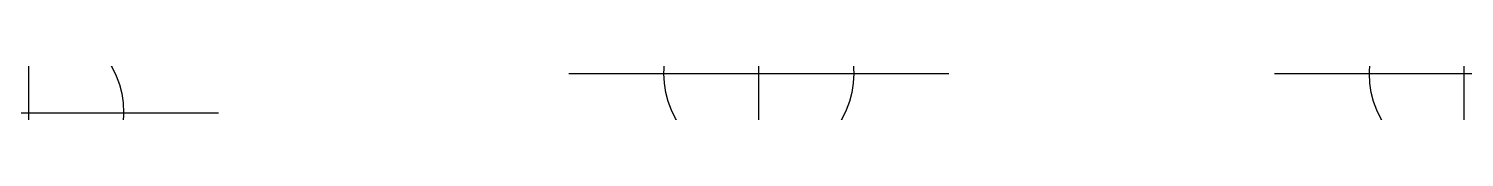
# Model space of a CAD drawing. Header units: inches. Extents: x 10.65 to 18.21, y 8.98 to 9.19.
import ezdxf

# ---------------------------------------------------------------- set-up
doc = ezdxf.new("R2010")
doc.units = ezdxf.units.IN
doc.header["$MEASUREMENT"] = 0
doc.header["$PDMODE"] = 34

msp = doc.modelspace()

# ---------------------------------------------------------------- linework, layer by layer
for p in [(14.4923, 9.1906), (18.2073, 9.1906), (10.6474, 8.9828)]:
    msp.add_point(p)

doc.saveas('drawing.dxf')
